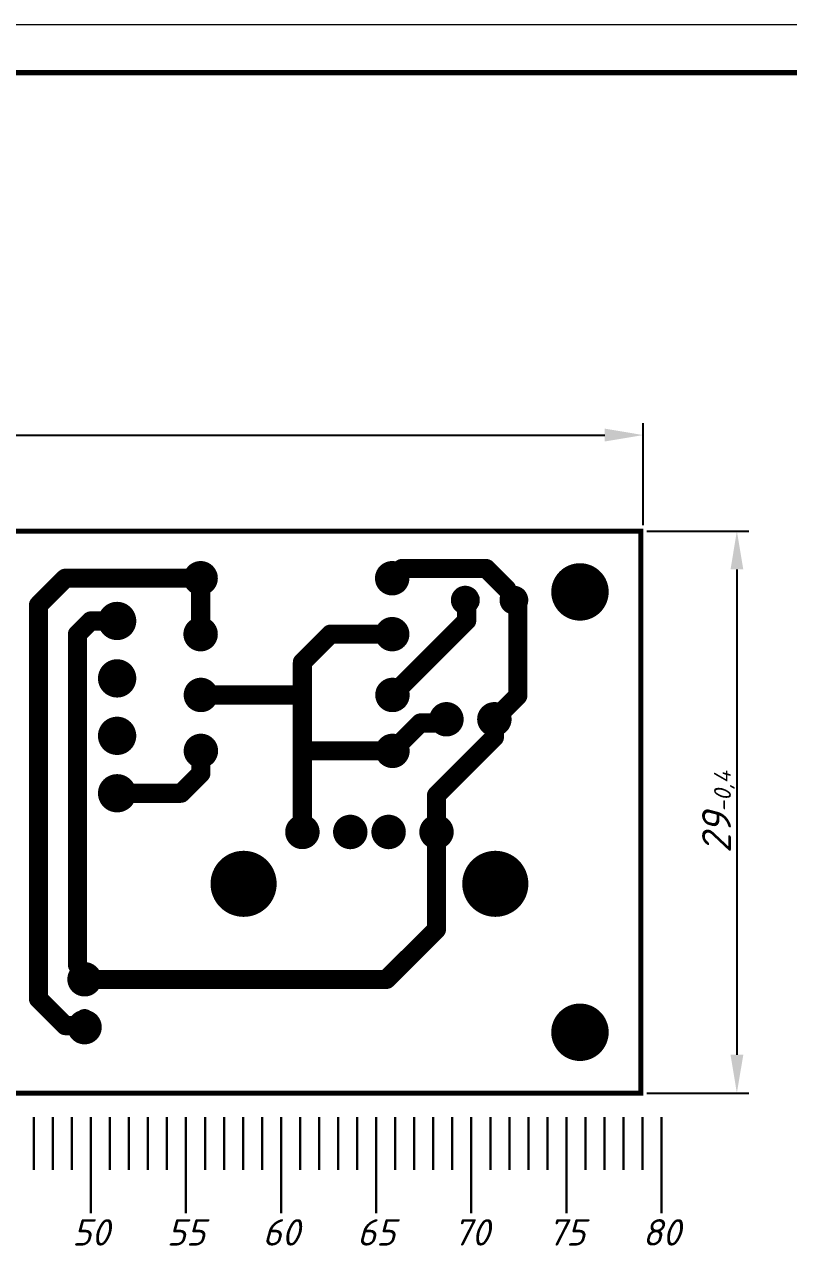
# Model space of a CAD drawing. Header units: millimetres. Extents: x 2470 to 6390, y 1560 to 2814.
# Drawn here: x 3027.2 to 3106.8, y 2027.3 to 2154.5 of the extents above; entities that cross this region are included whole.
import ezdxf

# ---------------------------------------------------------------- set-up
doc = ezdxf.new("R2010")
doc.units = ezdxf.units.MM
doc.layers.get('0').update_dxf_attribs({"lineweight": 0})
doc.layers.add('border', color=7, linetype='Continuous', lineweight=70)
doc.layers.add('Сплошная тонкая', color=7, linetype='Continuous', lineweight=30)
doc.layers.add('BOTTOM_LAYER', color=7, linetype='Continuous')
doc.layers.add('DRILL GOST', color=7, linetype='Continuous')
doc.layers.add('DRILL', color=7, linetype='Continuous', true_color=0xffffff)
doc.styles.add('Main', font='isocpeur.ttf', dxfattribs={"oblique": 15, "height": 3})
doc.dimstyles.new('ISO-25', dxfattribs={"dimtxt": 3, "dimasz": 4, "dimexe": 1.25, "dimexo": 0.625, "dimtad": 1, "dimtoh": 1, "dimtxsty": 'Main', "dimcen": 2.5, "dimclrd": 256, "dimclre": 256, "dimclrt": 256, "dimadec": 0, "dimazin": 0, "dimtol": 1, "dimtm": 0.5, "dimtfac": 1, "dimtmove": 0, "dimatfit": 3, "dimfxl": 1, "dimlwd": -1, "dimlwe": -1, "dimarcsym": 0})

# ---------------------------------------------------------------- blocks, each defined once
blk = doc.blocks.new('ROUND_12')
at = {"const_width": 0.0591}
blk.add_lwpolyline([(-0.0295, 0, 1), (0.0295, 0, 1)], format="xyb", close=True, dxfattribs=at)
blk = doc.blocks.new('ROUND_13')
at = {"const_width": 0.0354}
blk.add_lwpolyline([(-0.0177, 0, 1), (0.0177, 0, 1)], format="xyb", close=True, dxfattribs=at)
blk = doc.blocks.new('OBLONG_17')
at = {"const_width": 0.0551}
blk.add_lwpolyline([(0, 0.0079), (0, -0.0079)], dxfattribs=at)
at = {"const_width": 0.0276}
for points in [[(-0.0138, 0.0079, 1), (0.0138, 0.0079, 1)], [(-0.0138, -0.0079, 1), (0.0138, -0.0079, 1)]]:
    blk.add_lwpolyline(points, format="xyb", close=True, dxfattribs=at)
blk = doc.blocks.new('ROUND_16')
at = {"const_width": 0.0679}
blk.add_lwpolyline([(-0.034, 0, 1), (0.034, 0, 1)], format="xyb", close=True, dxfattribs=at)
blk = doc.blocks.new('ROUND_18')
at = {"const_width": 0.0295}
blk.add_lwpolyline([(-0.0148, 0, 1), (0.0148, 0, 1)], format="xyb", close=True, dxfattribs=at)
blk = doc.blocks.new('ROUND_14')
at = {"const_width": 0.03937}
blk.add_lwpolyline([(-0.019685, 0, 1), (0.019685, 0, 1)], format="xyb", close=True, dxfattribs=at)
blk = doc.blocks.new('ROUND_19')
at = {"const_width": 0.0197}
blk.add_lwpolyline([(-0.0098, 0, 1), (0.0098, 0, 1)], format="xyb", close=True, dxfattribs=at)
blk = doc.blocks.new('ROUND_21')
at = {"const_width": 0.015748}
blk.add_lwpolyline([(-0.007874, 0, 1), (0.007874, 0, 1)], format="xyb", close=True, dxfattribs=at)
blk = doc.blocks.new('ROUND_29')
at = {"const_width": 0.03937}
blk.add_lwpolyline([(-0.019685, 0, 1), (0.019685, 0, 1)], format="xyb", close=True, dxfattribs=at)
blk = doc.blocks.new('ROUND_23')
at = {"const_width": 0.0453}
blk.add_lwpolyline([(-0.0226, 0, 1), (0.0226, 0, 1)], format="xyb", close=True, dxfattribs=at)
blk = doc.blocks.new('*D59')
at = {"layer": 'Defpoints', "color": 0, "lineweight": 18, "transparency": 16777216}
for p in [(3091.4, 2101.73), (3091.4, 2043.19), (3101.4, 2043.19)]:
    blk.add_point(p, dxfattribs=at)
at = {"layer": 'DRILL GOST', "transparency": 16777216}
for p, q in [((3092.03, 2101.73), (3102.65, 2101.73)), ((3101.4, 2097.73), (3101.4, 2047.19)), ((3092.03, 2043.19), (3102.65, 2043.19))]:
    blk.add_line(p, q, dxfattribs=at)
at = {"layer": 'DRILL GOST', "lineweight": 18, "transparency": 16777216}
for points in [[(3100.74, 2097.73), (3102.07, 2097.73), (3101.4, 2101.73)], [(3100.74, 2047.19), (3102.07, 2047.19), (3101.4, 2043.19)]]:
    blk.add_solid(points, dxfattribs=at)
at = {"layer": 'DRILL GOST', "transparency": 16777216, "insert": (3099.28, 2072.46), "char_height": 3, "attachment_point": 5, "rotation": 90, "style": 'Main'}
blk.add_mtext('29{\\H0.58333x;\\S^ -0,4;}', dxfattribs=at)
blk = doc.blocks.new('*D60')
at = {"layer": 'Defpoints', "color": 0, "lineweight": 18, "transparency": 16777216}
for p in [(3091.65, 2111.73), (2935.16, 2101.73), (3091.65, 2101.73)]:
    blk.add_point(p, dxfattribs=at)
at = {"layer": 'DRILL GOST', "transparency": 16777216}
for p, q in [((2935.16, 2102.35), (2935.16, 2112.98)), ((3091.65, 2102.35), (3091.65, 2112.98)), ((2939.16, 2111.73), (3087.65, 2111.73))]:
    blk.add_line(p, q, dxfattribs=at)
at = {"layer": 'DRILL GOST', "lineweight": 18, "transparency": 16777216}
for points in [[(2939.16, 2112.4), (2939.16, 2111.06), (2935.16, 2111.73)], [(3087.65, 2112.4), (3087.65, 2111.06), (3091.65, 2111.73)]]:
    blk.add_solid(points, dxfattribs=at)
at = {"layer": 'DRILL GOST', "transparency": 16777216, "insert": (3013.41, 2113.85), "char_height": 3, "attachment_point": 5, "style": 'Main'}
blk.add_mtext('78{\\H0.58x;\\S^ -0,5;} ', dxfattribs=at)

msp = doc.modelspace()

# ---------------------------------------------------------------- hatches: boundary and pattern name
at = {"layer": 'DRILL GOST', "lineweight": 0}
h = msp.add_hatch(color=256, dxfattribs=at)
h.dxf.hatch_style = 1
h.paths.add_polyline_path([(3045.582, 2096.818), (3045.582, 2098.095, 0.4142136), (3044.304, 2096.818)])
h.paths.add_polyline_path([(3045.582, 2096.818), (3045.582, 2095.54, 0.4142136), (3046.859, 2096.818)])
h = msp.add_hatch(color=256, dxfattribs=at)
h.dxf.hatch_style = 1
h.paths.add_polyline_path([(3065.522, 2096.818), (3065.522, 2098.095, 0.4142136), (3064.245, 2096.818)])
h.paths.add_polyline_path([(3065.522, 2096.818), (3065.522, 2095.54, 0.4142136), (3066.8, 2096.818)])
at = {"layer": 'DRILL GOST'}
h = msp.add_hatch(color=256, dxfattribs=at)
h.dxf.hatch_style = 1
h.paths.add_polyline_path([(3085.068, 2097.438, 0.4142136), (3083.024, 2095.394), (3085.068, 2095.394)])
at = {"layer": 'DRILL GOST', "lineweight": 0}
h = msp.add_hatch(color=256, dxfattribs=at)
h.dxf.hatch_style = 1
h.paths.add_polyline_path([(3073.279, 2094.538), (3073.279, 2095.816, 0.4142136), (3072.002, 2094.538)])
h.paths.add_polyline_path([(3073.279, 2094.538), (3073.279, 2093.261, 0.4142136), (3074.557, 2094.538)])
h = msp.add_hatch(color=256, dxfattribs=at)
h.dxf.hatch_style = 1
h.paths.add_polyline_path([(3078.19, 2094.538), (3078.19, 2095.816, 0.4142136), (3076.912, 2094.538)])
h.paths.add_polyline_path([(3078.19, 2094.538), (3078.19, 2093.261, 0.4142136), (3079.468, 2094.538)])
at = {"layer": 'DRILL GOST'}
h = msp.add_hatch(color=256, dxfattribs=at)
h.dxf.hatch_style = 1
h.paths.add_polyline_path([(3038.167, 2092.369, 0.4142136), (3036.889, 2093.646), (3036.889, 2092.369)])
h.paths.add_polyline_path([(3036.889, 2092.369), (3035.612, 2092.369, 0.4142136), (3036.889, 2091.091)])
at = {"layer": 'DRILL GOST', "lineweight": 0}
h = msp.add_hatch(color=256, dxfattribs=at)
h.dxf.hatch_style = 1
h.paths.add_polyline_path([(3045.582, 2090.993), (3045.582, 2092.271, 0.4142136), (3044.304, 2090.993)])
h.paths.add_polyline_path([(3045.582, 2090.993), (3045.582, 2089.715, 0.4142136), (3046.859, 2090.993)])
h = msp.add_hatch(color=256, dxfattribs=at)
h.dxf.hatch_style = 1
h.paths.add_polyline_path([(3065.522, 2090.993), (3065.522, 2092.271, 0.4142136), (3064.245, 2090.993)])
h.paths.add_polyline_path([(3065.522, 2090.993), (3065.522, 2089.715, 0.4142136), (3066.8, 2090.993)])
at = {"layer": 'DRILL GOST'}
h = msp.add_hatch(color=256, dxfattribs=at)
h.dxf.hatch_style = 1
h.paths.add_polyline_path([(3038.167, 2086.387, 0.4142136), (3036.889, 2087.664), (3036.889, 2086.387)])
h.paths.add_polyline_path([(3036.889, 2086.387), (3035.612, 2086.387, 0.4142136), (3036.889, 2085.109)])
at = {"layer": 'DRILL GOST', "lineweight": 0}
h = msp.add_hatch(color=256, dxfattribs=at)
h.dxf.hatch_style = 1
h.paths.add_polyline_path([(3045.609, 2084.662), (3045.609, 2085.939, 0.4142136), (3044.332, 2084.662)])
h.paths.add_polyline_path([(3045.609, 2084.662), (3045.609, 2083.384, 0.4142136), (3046.887, 2084.662)])
h = msp.add_hatch(color=256, dxfattribs=at)
h.dxf.hatch_style = 1
h.paths.add_polyline_path([(3065.55, 2084.662), (3065.55, 2085.939, 0.4142136), (3064.273, 2084.662)])
h.paths.add_polyline_path([(3065.55, 2084.662), (3065.55, 2083.384, 0.4142136), (3066.828, 2084.662)])
h = msp.add_hatch(color=256, dxfattribs=at)
h.dxf.hatch_style = 1
h.paths.add_polyline_path([(3071.171, 2082.129), (3071.171, 2083.407, 0.4142136), (3069.894, 2082.129)])
h.paths.add_polyline_path([(3071.171, 2082.129), (3071.171, 2080.852, 0.4142136), (3072.449, 2082.129)])
h = msp.add_hatch(color=256, dxfattribs=at)
h.dxf.hatch_style = 1
h.paths.add_polyline_path([(3076.157, 2082.129), (3076.157, 2083.407, 0.4142136), (3074.879, 2082.129)])
h.paths.add_polyline_path([(3076.157, 2082.129), (3076.157, 2080.852, 0.4142136), (3077.434, 2082.129)])
at = {"layer": 'DRILL GOST'}
h = msp.add_hatch(color=256, dxfattribs=at)
h.dxf.hatch_style = 1
h.paths.add_polyline_path([(3038.167, 2080.404, 0.4142136), (3036.889, 2081.682), (3036.889, 2080.404)])
h.paths.add_polyline_path([(3036.889, 2080.404), (3035.612, 2080.404, 0.4142136), (3036.889, 2079.127)])
at = {"layer": 'DRILL GOST', "lineweight": 0}
h = msp.add_hatch(color=256, dxfattribs=at)
h.dxf.hatch_style = 1
h.paths.add_polyline_path([(3045.609, 2078.837), (3045.609, 2080.115, 0.4142136), (3044.332, 2078.837)])
h.paths.add_polyline_path([(3045.609, 2078.837), (3045.609, 2077.56, 0.4142136), (3046.887, 2078.837)])
h = msp.add_hatch(color=256, dxfattribs=at)
h.dxf.hatch_style = 1
h.paths.add_polyline_path([(3065.55, 2078.837), (3065.55, 2080.115, 0.4142136), (3064.273, 2078.837)])
h.paths.add_polyline_path([(3065.55, 2078.837), (3065.55, 2077.56, 0.4142136), (3066.828, 2078.837)])
at = {"layer": 'DRILL GOST'}
h = msp.add_hatch(color=256, dxfattribs=at)
h.dxf.hatch_style = 1
h.paths.add_polyline_path([(3038.167, 2074.422, 0.4142136), (3036.889, 2075.7), (3036.889, 2074.422)])
h.paths.add_polyline_path([(3036.889, 2074.422), (3035.612, 2074.422, 0.4142136), (3036.889, 2073.145)])
at = {"layer": 'DRILL GOST', "lineweight": 0}
h = msp.add_hatch(color=256, dxfattribs=at)
h.dxf.hatch_style = 1
h.paths.add_polyline_path([(3056.176, 2070.394), (3056.176, 2071.672, 0.4142136), (3054.899, 2070.394)])
h.paths.add_polyline_path([(3056.176, 2070.394), (3056.176, 2069.117, 0.4142136), (3057.454, 2070.394)])
h = msp.add_hatch(color=256, dxfattribs=at)
h.dxf.hatch_style = 1
h.paths.add_polyline_path([(3061.161, 2070.394), (3061.161, 2071.672, 0.4142136), (3059.884, 2070.394)])
h.paths.add_polyline_path([(3061.161, 2070.394), (3061.161, 2069.117, 0.4142136), (3062.439, 2070.394)])
h = msp.add_hatch(color=256, dxfattribs=at)
h.dxf.hatch_style = 1
h.paths.add_polyline_path([(3061.161, 2070.394), (3061.161, 2071.672, 0.4142136), (3059.884, 2070.394)])
h.paths.add_polyline_path([(3061.161, 2070.394), (3061.161, 2069.117, 0.4142136), (3062.439, 2070.394)])
h = msp.add_hatch(color=256, dxfattribs=at)
h.dxf.hatch_style = 1
h.paths.add_polyline_path([(3065.15, 2070.394), (3065.15, 2071.672, 0.4142136), (3063.872, 2070.394)])
h.paths.add_polyline_path([(3065.15, 2070.394), (3065.15, 2069.117, 0.4142136), (3066.427, 2070.394)])
h = msp.add_hatch(color=256, dxfattribs=at)
h.dxf.hatch_style = 1
h.paths.add_polyline_path([(3065.15, 2070.394), (3065.15, 2071.672, 0.4142136), (3063.872, 2070.394)])
h.paths.add_polyline_path([(3065.15, 2070.394), (3065.15, 2069.117, 0.4142136), (3066.427, 2070.394)])
h = msp.add_hatch(color=256, dxfattribs=at)
h.dxf.hatch_style = 1
h.paths.add_polyline_path([(3070.135, 2070.394), (3070.135, 2071.672, 0.4142136), (3068.857, 2070.394)])
h.paths.add_polyline_path([(3070.135, 2070.394), (3070.135, 2069.117, 0.4142136), (3071.412, 2070.394)])
at = {"layer": 'DRILL GOST'}
h = msp.add_hatch(color=256, dxfattribs=at)
h.dxf.hatch_style = 1
h.paths.add_polyline_path([(3050.055, 2064.99), (3050.055, 2062.292, 0.4142136), (3052.753, 2064.99)])
h = msp.add_hatch(color=256, dxfattribs=at)
h.dxf.hatch_style = 1
h.paths.add_polyline_path([(3076.257, 2064.99), (3076.257, 2062.292, 0.4142136), (3078.955, 2064.99)])
at = {"layer": 'DRILL GOST', "lineweight": 0}
h = msp.add_hatch(color=256, dxfattribs=at)
h.dxf.hatch_style = 1
h.paths.add_polyline_path([(3033.5, 2055.048), (3033.5, 2056.326, 0.4142136), (3032.222, 2055.048)])
h.paths.add_polyline_path([(3033.5, 2055.048), (3033.5, 2053.77, 0.4142136), (3034.777, 2055.048)])
at = {"layer": 'DRILL GOST'}
h = msp.add_hatch(color=256, dxfattribs=at)
h.dxf.hatch_style = 1
h.paths.add_polyline_path([(3085.068, 2051.574, 0.4142136), (3083.024, 2049.53), (3085.068, 2049.53)])
at = {"layer": 'DRILL GOST', "lineweight": 0}
h = msp.add_hatch(color=256, dxfattribs=at)
h.dxf.hatch_style = 1
h.paths.add_polyline_path([(3033.5, 2050.063), (3033.5, 2051.34, 0.4142136), (3032.222, 2050.063)])
h.paths.add_polyline_path([(3033.5, 2050.063), (3033.5, 2048.785, 0.4142136), (3034.777, 2050.063)])

# ---------------------------------------------------------------- linework, layer by layer
at = {"layer": 'border', "lineweight": 18}
msp.add_line((2890, 2154.5), (3310, 2154.5), dxfattribs=at)
at = {"layer": 'border', "lineweight": 70}
msp.add_line((2910, 2149.5), (3305, 2149.5), dxfattribs=at)
at = {"layer": 'BOTTOM_LAYER'}
for points, const_width in [([(2935.159, 2101.73), (3091.655, 2101.73)], 0.506), ([(3091.404, 2101.89), (3091.404, 2042.935)], 0.506), ([(3065.522, 2096.818), (3066.535, 2097.831)], 1.994), ([(3066.535, 2097.831), (3075.305, 2097.831)], 1.994), ([(3075.305, 2097.831), (3077.439, 2095.697)], 1.994), ([(3028.708, 2094.032), (3031.493, 2096.818)], 1.994), ([(3031.493, 2096.818), (3045.582, 2096.818)], 1.994), ([(3045.582, 2090.993), (3045.582, 2096.818)], 1.994), ([(3028.708, 2053.006), (3028.708, 2094.032)], 1.994), ([(3073.279, 2092.391), (3073.279, 2094.538)], 1.994), ([(3078.597, 2084.57), (3078.597, 2093.779)], 1.994), ([(3032.76, 2090.993), (3034.136, 2092.369)], 1.994), ([(3034.136, 2092.369), (3036.889, 2092.369)], 1.994), ([(3036.889, 2092.369), (3037.681, 2092.369)], 1.994), ([(3070.864, 2089.976), (3073.279, 2092.391)], 1.994), ([(3032.76, 2056.551), (3032.76, 2090.993)], 1.994), ([(3056.176, 2088.072), (3059.097, 2090.993)], 1.994), ([(3059.097, 2090.993), (3065.522, 2090.993)], 1.994), ([(3065.55, 2084.662), (3070.864, 2089.976)], 1.994), ([(3056.176, 2070.394), (3056.176, 2088.072)], 1.994), ([(3045.609, 2084.662), (3055.448, 2084.662)], 1.994), ([(3076.157, 2082.129), (3078.597, 2084.57)], 1.994), ([(3065.55, 2078.837), (3068.461, 2081.748)], 1.994), ([(3068.461, 2081.748), (3070.79, 2081.748)], 1.994), ([(3070.79, 2081.748), (3071.171, 2082.129)], 1.994), ([(3076.157, 2080.241), (3076.157, 2082.129)], 1.994), ([(3070.135, 2074.219), (3076.157, 2080.241)], 1.994), ([(3045.609, 2076.492), (3045.609, 2078.837)], 1.994), ([(3056.326, 2078.837), (3065.55, 2078.837)], 1.994), ([(3043.54, 2074.422), (3045.609, 2076.492)], 1.994), ([(3038.156, 2074.422), (3043.54, 2074.422)], 1.994), ([(3070.135, 2070.394), (3070.135, 2074.219)], 1.994), ([(3070.135, 2060.245), (3070.135, 2070.394)], 1.994), ([(3064.922, 2055.032), (3070.135, 2060.245)], 1.994), ([(3033.266, 2055.032), (3064.922, 2055.032)], 1.994), ([(3028.708, 2053.006), (3031.493, 2050.22)], 1.994), ([(3032.768, 2050.22), (3033.5, 2050.952)], 1.994), ([(3031.493, 2050.22), (3032.768, 2050.22)], 1.994), ([(3091.638, 2043.195), (2935.159, 2043.162)], 0.506)]:
    msp.add_lwpolyline(points, dxfattribs=dict(at, const_width=const_width))
at = {"layer": 'DRILL GOST', "lineweight": 0}
for p, q in [((3045.582, 2098.095), (3045.582, 2095.54)), ((3065.522, 2098.095), (3065.522, 2095.54)), ((3085.068, 2097.438), (3085.068, 2093.35)), ((3045.582, 2096.818), (3044.304, 2096.818)), ((3045.582, 2096.818), (3046.859, 2096.818)), ((3065.522, 2096.818), (3064.245, 2096.818)), ((3065.522, 2096.818), (3066.8, 2096.818)), ((3073.279, 2095.816), (3073.279, 2093.261)), ((3078.19, 2095.816), (3078.19, 2093.261)), ((3085.068, 2095.394), (3083.024, 2095.394)), ((3085.068, 2095.394), (3087.112, 2095.394)), ((3036.889, 2093.646), (3036.889, 2091.091)), ((3073.279, 2094.538), (3072.002, 2094.538)), ((3073.279, 2094.538), (3074.557, 2094.538)), ((3078.19, 2094.538), (3076.912, 2094.538)), ((3078.19, 2094.538), (3079.468, 2094.538)), ((3036.889, 2092.369), (3035.612, 2092.369)), ((3036.889, 2092.369), (3038.167, 2092.369)), ((3045.582, 2092.271), (3045.582, 2089.715)), ((3065.522, 2092.271), (3065.522, 2089.715)), ((3045.582, 2090.993), (3044.304, 2090.993)), ((3045.582, 2090.993), (3046.859, 2090.993)), ((3065.522, 2090.993), (3064.245, 2090.993)), ((3065.522, 2090.993), (3066.8, 2090.993)), ((3036.889, 2087.664), (3036.889, 2085.109)), ((3036.889, 2086.387), (3035.612, 2086.387)), ((3036.889, 2086.387), (3038.167, 2086.387)), ((3045.609, 2085.939), (3045.609, 2083.384)), ((3065.55, 2085.939), (3065.55, 2083.384)), ((3045.609, 2084.662), (3044.332, 2084.662)), ((3045.609, 2084.662), (3046.887, 2084.662)), ((3065.55, 2084.662), (3064.273, 2084.662)), ((3065.55, 2084.662), (3066.828, 2084.662)), ((3071.171, 2083.407), (3071.171, 2080.852)), ((3076.157, 2083.407), (3076.157, 2080.852)), ((3071.171, 2082.129), (3069.894, 2082.129)), ((3071.171, 2082.129), (3072.449, 2082.129)), ((3076.157, 2082.129), (3074.879, 2082.129)), ((3076.157, 2082.129), (3077.434, 2082.129)), ((3036.889, 2081.682), (3036.889, 2079.127)), ((3036.889, 2080.404), (3035.612, 2080.404)), ((3036.889, 2080.404), (3038.167, 2080.404)), ((3045.609, 2080.115), (3045.609, 2077.56)), ((3065.55, 2080.115), (3065.55, 2077.56)), ((3045.609, 2078.837), (3044.332, 2078.837)), ((3045.609, 2078.837), (3046.887, 2078.837)), ((3065.55, 2078.837), (3064.273, 2078.837)), ((3065.55, 2078.837), (3066.828, 2078.837)), ((3036.889, 2075.7), (3036.889, 2073.145)), ((3036.889, 2074.422), (3035.612, 2074.422)), ((3036.889, 2074.422), (3038.167, 2074.422)), ((3056.176, 2071.672), (3056.176, 2069.117)), ((3061.161, 2071.672), (3061.161, 2069.117)), ((3061.161, 2071.672), (3061.161, 2069.117)), ((3065.15, 2071.672), (3065.15, 2069.117)), ((3065.15, 2071.672), (3065.15, 2069.117)), ((3070.135, 2071.672), (3070.135, 2069.117)), ((3056.176, 2070.394), (3054.899, 2070.394)), ((3056.176, 2070.394), (3057.454, 2070.394)), ((3061.161, 2070.394), (3059.884, 2070.394)), ((3061.161, 2070.394), (3059.884, 2070.394)), ((3061.161, 2070.394), (3062.439, 2070.394)), ((3061.161, 2070.394), (3062.439, 2070.394)), ((3065.15, 2070.394), (3063.872, 2070.394)), ((3065.15, 2070.394), (3063.872, 2070.394)), ((3065.15, 2070.394), (3066.427, 2070.394)), ((3065.15, 2070.394), (3066.427, 2070.394)), ((3070.135, 2070.394), (3068.857, 2070.394)), ((3070.135, 2070.394), (3071.412, 2070.394)), ((3050.055, 2067.689), (3050.055, 2062.292)), ((3076.257, 2067.689), (3076.257, 2062.292)), ((3050.055, 2064.99), (3047.356, 2064.99)), ((3050.055, 2064.99), (3052.753, 2064.99)), ((3076.257, 2064.99), (3073.558, 2064.99)), ((3076.257, 2064.99), (3078.955, 2064.99)), ((3033.5, 2056.326), (3033.5, 2053.77)), ((3033.5, 2055.048), (3032.222, 2055.048)), ((3033.5, 2055.048), (3034.777, 2055.048)), ((3085.068, 2051.574), (3085.068, 2047.486)), ((3033.5, 2051.34), (3033.5, 2048.785)), ((3033.5, 2050.063), (3032.222, 2050.063)), ((3033.5, 2050.063), (3034.777, 2050.063)), ((3085.068, 2049.53), (3083.024, 2049.53)), ((3085.068, 2049.53), (3087.112, 2049.53))]:
    msp.add_line(p, q, dxfattribs=at)
for centre, radius in [((3045.582, 2096.818), 1.278), ((3065.522, 2096.818), 1.278), ((3085.068, 2095.394), 2.044), ((3073.279, 2094.538), 1.278), ((3078.19, 2094.538), 1.278), ((3036.889, 2092.369), 1.278), ((3045.582, 2090.993), 1.278), ((3065.522, 2090.993), 1.278), ((3036.889, 2086.387), 1.278), ((3045.609, 2084.662), 1.278), ((3065.55, 2084.662), 1.278), ((3071.171, 2082.129), 1.278), ((3076.157, 2082.129), 1.278), ((3036.889, 2080.404), 1.278), ((3045.609, 2078.837), 1.278), ((3065.55, 2078.837), 1.278), ((3036.889, 2074.422), 1.278), ((3056.176, 2070.394), 1.278), ((3061.161, 2070.394), 1.278), ((3061.161, 2070.394), 1.278), ((3065.15, 2070.394), 1.278), ((3065.15, 2070.394), 1.278), ((3070.135, 2070.394), 1.278), ((3050.055, 2064.99), 2.698), ((3076.257, 2064.99), 2.698), ((3033.5, 2055.048), 1.278), ((3085.068, 2049.53), 2.044), ((3033.5, 2050.063), 1.278)]:
    msp.add_circle(centre, radius, dxfattribs=at)
at = {"layer": 'Сплошная тонкая'}
for p, q in [((3028.219, 2040.688), (3028.219, 2035.188)), ((3030.199, 2040.688), (3030.199, 2035.188)), ((3032.179, 2040.688), (3032.179, 2035.188)), ((3034.159, 2040.688), (3034.159, 2030.688)), ((3036.139, 2040.688), (3036.139, 2035.188)), ((3038.119, 2040.688), (3038.119, 2035.188)), ((3040.099, 2040.688), (3040.099, 2035.188)), ((3042.079, 2040.688), (3042.079, 2035.188)), ((3044.059, 2040.688), (3044.059, 2030.688)), ((3046.039, 2040.688), (3046.039, 2035.188)), ((3048.019, 2040.688), (3048.019, 2035.188)), ((3049.999, 2040.688), (3049.999, 2035.188)), ((3051.979, 2040.688), (3051.979, 2035.188)), ((3053.959, 2040.688), (3053.959, 2030.688)), ((3053.959, 2040.688), (3053.959, 2030.688)), ((3055.939, 2040.688), (3055.939, 2035.188)), ((3057.919, 2040.688), (3057.919, 2035.188)), ((3059.899, 2040.688), (3059.899, 2035.188)), ((3061.879, 2040.688), (3061.879, 2035.188)), ((3063.859, 2040.688), (3063.859, 2030.688)), ((3065.839, 2040.688), (3065.839, 2035.188)), ((3067.819, 2040.688), (3067.819, 2035.188)), ((3069.799, 2040.688), (3069.799, 2035.188)), ((3071.779, 2040.688), (3071.779, 2035.188)), ((3073.759, 2040.688), (3073.759, 2030.688)), ((3075.739, 2040.688), (3075.739, 2035.188)), ((3077.719, 2040.688), (3077.719, 2035.188)), ((3079.699, 2040.688), (3079.699, 2035.188)), ((3081.679, 2040.688), (3081.679, 2035.188)), ((3083.659, 2040.688), (3083.659, 2030.688)), ((3085.639, 2040.688), (3085.639, 2035.188)), ((3087.619, 2040.688), (3087.619, 2035.188)), ((3089.599, 2040.688), (3089.599, 2035.188)), ((3091.579, 2040.688), (3091.579, 2035.188)), ((3093.559, 2040.688), (3093.559, 2030.688))]:
    msp.add_line(p, q, dxfattribs=at)

# ---------------------------------------------------------------- block references
at = {"layer": 'BOTTOM_LAYER', "xscale": 50.6493506, "yscale": 50.6493506, "zscale": 50.6493506}
for name, p in [('ROUND_13', (3045.582, 2096.818)), ('ROUND_13', (3065.522, 2096.818)), ('ROUND_19', (3066.535, 2097.831)), ('ROUND_19', (3066.535, 2097.831)), ('ROUND_19', (3075.305, 2097.831)), ('ROUND_19', (3075.305, 2097.831)), ('ROUND_19', (3031.493, 2096.818)), ('ROUND_19', (3031.493, 2096.818)), ('ROUND_19', (3045.582, 2096.818)), ('ROUND_19', (3045.582, 2096.818)), ('ROUND_19', (3065.522, 2096.818)), ('ROUND_12', (3085.068, 2095.394)), ('ROUND_19', (3077.439, 2095.697)), ('ROUND_19', (3028.708, 2094.032)), ('ROUND_19', (3028.708, 2094.032)), ('ROUND_18', (3073.125, 2094.538)), ('ROUND_19', (3073.279, 2094.538)), ('ROUND_18', (3078.19, 2094.538)), ('ROUND_19', (3078.597, 2093.779)), ('ROUND_14', (3036.889, 2092.369)), ('ROUND_19', (3034.136, 2092.369)), ('ROUND_19', (3034.136, 2092.369)), ('ROUND_19', (3036.889, 2092.369)), ('ROUND_19', (3036.889, 2092.369)), ('ROUND_19', (3037.681, 2092.369)), ('ROUND_13', (3045.582, 2090.993)), ('ROUND_13', (3065.522, 2090.993)), ('ROUND_19', (3073.279, 2092.391)), ('ROUND_19', (3073.279, 2092.391)), ('ROUND_19', (3032.76, 2090.993)), ('ROUND_19', (3032.76, 2090.993)), ('ROUND_19', (3045.582, 2090.993)), ('ROUND_19', (3059.097, 2090.993)), ('ROUND_19', (3059.097, 2090.993)), ('ROUND_19', (3065.522, 2090.993)), ('ROUND_19', (3070.864, 2089.976)), ('ROUND_19', (3070.864, 2089.976)), ('ROUND_19', (3056.176, 2088.072)), ('ROUND_19', (3056.176, 2088.072)), ('ROUND_14', (3036.889, 2086.387)), ('ROUND_13', (3045.609, 2084.662)), ('ROUND_13', (3065.55, 2084.662)), ('ROUND_19', (3045.609, 2084.662)), ('ROUND_19', (3055.448, 2084.662)), ('ROUND_19', (3065.55, 2084.662)), ('ROUND_19', (3078.597, 2084.57)), ('ROUND_19', (3078.597, 2084.57)), ('ROUND_13', (3071.171, 2082.129)), ('ROUND_13', (3076.157, 2082.129)), ('ROUND_14', (3036.889, 2080.404)), ('ROUND_19', (3068.461, 2081.748)), ('ROUND_19', (3068.461, 2081.748)), ('ROUND_19', (3070.79, 2081.748)), ('ROUND_19', (3070.79, 2081.748)), ('ROUND_19', (3071.171, 2082.129)), ('ROUND_19', (3076.157, 2082.129)), ('ROUND_19', (3076.157, 2082.129)), ('ROUND_19', (3076.157, 2080.241)), ('ROUND_19', (3076.157, 2080.241)), ('ROUND_13', (3045.609, 2078.837)), ('ROUND_19', (3045.609, 2078.837)), ('ROUND_19', (3056.326, 2078.837)), ('ROUND_13', (3065.55, 2078.837)), ('ROUND_19', (3065.55, 2078.837)), ('ROUND_19', (3065.55, 2078.837)), ('ROUND_19', (3045.609, 2076.492)), ('ROUND_19', (3045.609, 2076.492)), ('ROUND_14', (3036.889, 2074.422)), ('ROUND_19', (3038.156, 2074.422)), ('ROUND_19', (3043.54, 2074.422)), ('ROUND_19', (3043.54, 2074.422)), ('ROUND_19', (3070.135, 2074.219)), ('ROUND_19', (3070.135, 2074.219)), ('ROUND_13', (3056.176, 2070.394)), ('ROUND_13', (3061.161, 2070.394)), ('OBLONG_17', (3061.161, 2070.394)), ('ROUND_13', (3065.15, 2070.394)), ('OBLONG_17', (3065.15, 2070.394)), ('ROUND_13', (3070.135, 2070.394)), ('ROUND_19', (3056.176, 2070.394)), ('ROUND_19', (3061.161, 2070.394)), ('ROUND_19', (3065.15, 2070.394)), ('ROUND_19', (3070.135, 2070.394)), ('ROUND_19', (3070.135, 2070.394)), ('ROUND_16', (3050.055, 2064.99)), ('ROUND_16', (3076.257, 2064.99)), ('ROUND_19', (3070.135, 2060.245)), ('ROUND_19', (3070.135, 2060.245)), ('ROUND_13', (3033.5, 2055.048)), ('ROUND_19', (3032.76, 2056.551)), ('ROUND_19', (3032.76, 2056.551)), ('ROUND_19', (3033.266, 2055.032)), ('ROUND_19', (3064.922, 2055.032)), ('ROUND_19', (3064.922, 2055.032)), ('ROUND_19', (3028.708, 2053.006)), ('ROUND_19', (3028.708, 2053.006)), ('ROUND_13', (3033.5, 2050.063)), ('ROUND_19', (3033.5, 2050.952)), ('ROUND_12', (3085.068, 2049.53)), ('ROUND_19', (3031.493, 2050.22)), ('ROUND_19', (3031.493, 2050.22)), ('ROUND_19', (3032.768, 2050.22)), ('ROUND_19', (3032.768, 2050.22))]:
    msp.add_blockref(name, p, dxfattribs=at)
at = {"layer": 'DRILL', "xscale": 50.6493506, "yscale": 50.6493506, "zscale": 50.6493506}
for name, p in [('ROUND_21', (3045.582, 2096.818)), ('ROUND_21', (3065.522, 2096.818)), ('ROUND_29', (3085.068, 2095.394)), ('ROUND_21', (3073.125, 2094.538)), ('ROUND_21', (3078.19, 2094.538)), ('ROUND_19', (3036.889, 2092.369)), ('ROUND_21', (3045.582, 2090.993)), ('ROUND_21', (3065.522, 2090.993)), ('ROUND_19', (3036.889, 2086.387)), ('ROUND_21', (3045.609, 2084.662)), ('ROUND_21', (3065.55, 2084.662)), ('ROUND_21', (3071.171, 2082.129)), ('ROUND_21', (3076.157, 2082.129)), ('ROUND_19', (3036.889, 2080.404)), ('ROUND_21', (3045.609, 2078.837)), ('ROUND_21', (3065.55, 2078.837)), ('ROUND_19', (3036.889, 2074.422)), ('ROUND_21', (3056.176, 2070.394)), ('ROUND_21', (3061.161, 2070.394)), ('ROUND_21', (3061.161, 2070.394)), ('ROUND_21', (3065.15, 2070.394)), ('ROUND_21', (3065.15, 2070.394)), ('ROUND_21', (3070.135, 2070.394)), ('ROUND_23', (3050.055, 2064.99)), ('ROUND_23', (3076.257, 2064.99)), ('ROUND_21', (3033.5, 2055.048)), ('ROUND_21', (3033.5, 2050.063)), ('ROUND_29', (3085.068, 2049.53))]:
    msp.add_blockref(name, p, dxfattribs=at)

# ---------------------------------------------------------------- texts
at = {"layer": 'Сплошная тонкая', "char_height": 2.75, "attachment_point": 5, "style": 'Main'}
for s, width, insert in [('50', 6.3581, (3034.159, 2028.688)), ('\\pxqc;55', 5.13086, (3044.059, 2028.688)), ('\\pxqc;60', 5.13086, (3053.959, 2028.688)), ('\\pxqc;65', 6.3581, (3063.859, 2028.688)), ('\\pxqc;70', 5.13086, (3073.759, 2028.688)), ('75', 6.3581, (3083.659, 2028.688)), ('80', 6.3581, (3093.559, 2028.688))]:
    msp.add_mtext_dynamic_manual_height_columns(s, width=width, gutter_width=16.5, heights=[0], dxfattribs=dict(at, insert=insert))

# ---------------------------------------------------------------- dimensions: what is measured, and where the dimension line sits
at = {"layer": 'DRILL GOST'}
dim = msp.add_linear_dim(base=(3091.655, 2111.73), p1=(2935.159, 2101.73), p2=(3091.655, 2101.73), text='78{\\H0.58x;\\S^ -0,5;} ', dimstyle='ISO-25', dxfattribs=at)
dim.commit()
dim.dimension.update_dxf_attribs({"geometry": '*D60', "text_midpoint": (3013.407, 2111.73), "dimtype": 160})
dim = msp.add_linear_dim(base=(3101.404, 2043.194), p1=(3091.404, 2101.73), p2=(3091.404, 2043.194), angle=90, text='29{\\H0.58333x;\\S^ -0,4;}', dimstyle='ISO-25', dxfattribs=at)
dim.commit()
dim.dimension.update_dxf_attribs({"geometry": '*D59', "text_midpoint": (3101.404, 2072.462), "dimtype": 160})

doc.saveas('drawing.dxf')
